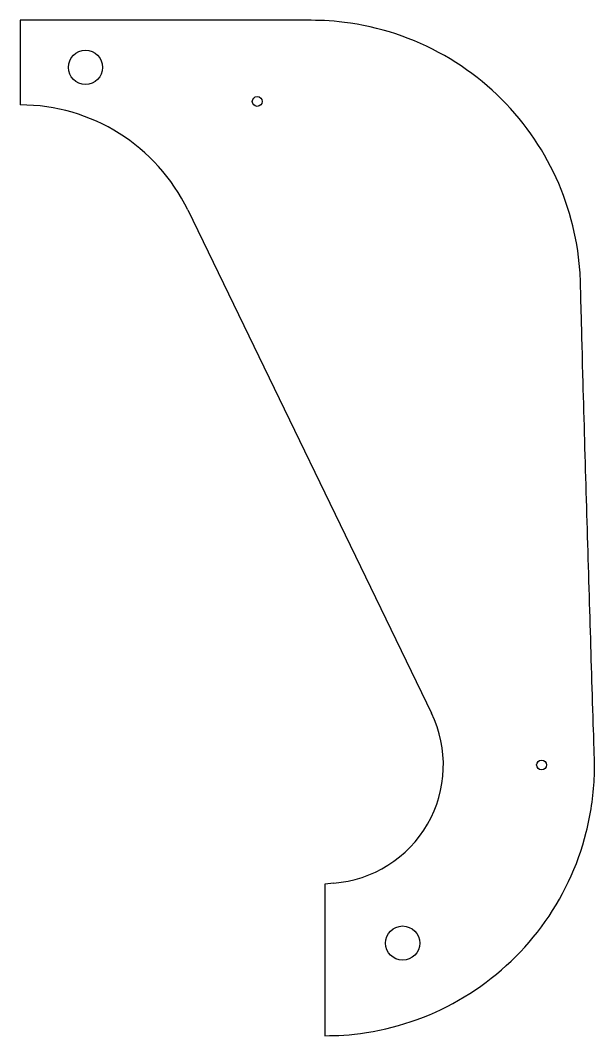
# Model space of a CAD drawing. Header units: millimetres. Extents: x 280 to 450, y -150 to 150.
import ezdxf

# ---------------------------------------------------------------- set-up
doc = ezdxf.new("R2010")
doc.units = ezdxf.units.MM
doc.layers.get('0').update_dxf_attribs({"linetype": 'CONTINUOUS'})

msp = doc.modelspace()

# ---------------------------------------------------------------- linework, layer by layer
for p, q in [((365.9, 150), (280, 150)), ((280, 150), (280, 125)), ((329.5, 93.97), (401.5, -54.75)), ((372.61, -104.9), (370, -105.23)), ((370, -105.23), (370, -150))]:
    msp.add_line(p, q)
for centre, radius in [((299.27, 136.1), 5.06), ((350, 126.02), 1.45), ((434, -70), 1.45), ((392.96, -122.65), 5.06)]:
    msp.add_circle(centre, radius)
for centre, radius, start, end in [((280, 70), 55, 25.8334, 90), ((370, -70), 35, -85.7263, 25.8334)]:
    msp.add_arc(centre, radius, start, end)
for points, knots in [([(445.51, 72.2), (445.46, 74.17), (445.4, 74.99), (444.92, 81.3), (444.07, 86.26), (440.14, 100.82), (435.72, 109.92), (423.56, 126.26), (415.82, 133.26), (397.95, 144.04), (387.93, 147.61), (372.79, 149.85), (369.39, 150), (365.9, 150)], [-939.89113, -939.89113, -939.89113, -939.89113, -938.846953, -938.846953, -934.748307, -934.748307, -926.488951, -926.488951, -917.903808, -917.903808, -909.07759, -909.07759, -905.028775, -905.028775, -905.028775, -905.028775]), ([(449.61, -67.8), (449.55, -65.71), (449.45, -62.76), (448.94, -46.53), (448.6, -35.51), (447.55, -1.2), (446.85, 22.37), (445.75, 62.44), (445.59, 68.92), (445.51, 72.2)], [-945.572137, -945.572137, -945.572137, -945.572137, -945.093369, -945.093369, -943.968866, -943.968866, -941.635477, -941.635477, -939.89113, -939.89113, -939.89113, -939.89113]), ([(370, -150), (373.53, -150), (377.24, -149.84), (392.56, -147.45), (402.35, -143.87), (420.07, -133.19), (427.8, -126.15), (440.19, -109.46), (444.69, -99.94), (447.23, -89.87), (448.54, -84.67), (449.32, -79.36), (449.67, -71.84), (449.7, -70.62), (449.61, -67.8)], [-10.728427, -10.728427, -10.728427, -10.728427, -9.225895, -9.225895, -6.187422, -6.187422, -3.116069, -3.116069, 0, 0, 0, 1.607353, 1.607353, 2.256335, 2.256335, 2.256335, 2.256335])]:
    msp.add_open_spline(points, degree=3, knots=knots)

doc.saveas('drawing.dxf')
